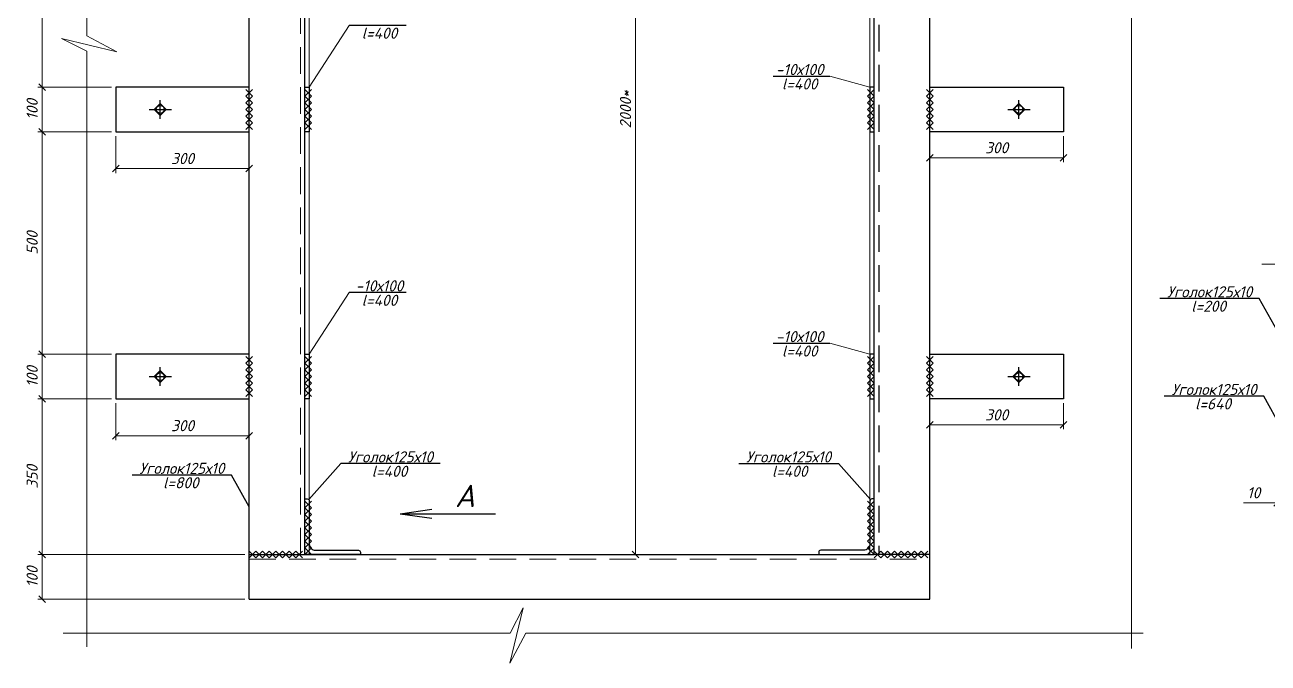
# Model space of a CAD drawing. Header units: millimetres. Extents: x 10124 to 8132345, y -95635 to 1386204.
# Drawn here: x 146957 to 149752, y 19745 to 21178 of the extents above; entities that cross this region are included whole.
import ezdxf

# ---------------------------------------------------------------- set-up
doc = ezdxf.new("R2010")
doc.units = ezdxf.units.MM
doc.linetypes.add('Пунктир 2мм', pattern=[3, 2, -1])
doc.layers.get('DEFPOINTS').update_dxf_attribs({"color": 1})
doc.layers.add('013', color=7, linetype='Continuous', lineweight=13)
doc.layers.add('030', color=7, linetype='Continuous', lineweight=30)
doc.styles.add('10', font='isocpeui.ttf', dxfattribs={"height": 25})
doc.dimstyles.new('10', dxfattribs={"dimtxt": 37.5, "dimasz": 15, "dimexe": 10, "dimexo": 10, "dimgap": 10, "dimtad": 1, "dimtxsty": '10', "dimblk": 'OBLIQUE', "dimcen": 2.5, "dimadec": 0, "dimazin": 0, "dimtfac": 1, "dimtmove": 0, "dimatfit": 3, "dimfxl": 1, "dimlwd": 15, "dimlwe": 15, "dimarcsym": 0})

# ---------------------------------------------------------------- blocks, each defined once
blk = doc.blocks.new('_OBLIQUE')
at = {"color": 0, "linetype": 'ByBlock'}
blk.add_line((-0.5, -0.5), (0.5, 0.5), dxfattribs=at)
blk = doc.blocks.new('*D1381')
at = {"color": 0, "lineweight": 15, "ltscale": 100, "transparency": 16777216}
for p, q in [((147151.3, 21538.5), (146985.8, 21538.5)), ((146995.8, 21038.5), (146995.8, 21538.5)), ((147151.3, 21038.5), (146985.8, 21038.5))]:
    blk.add_line(p, q, dxfattribs=at)
at = {"layer": 'DEFPOINTS', "color": 0, "ltscale": 100, "transparency": 16777216}
for p in [(146995.8, 21538.5), (147161.3, 21538.5), (147161.3, 21038.5)]:
    blk.add_point(p, dxfattribs=at)
at = {"color": 0, "lineweight": 15, "ltscale": 100, "transparency": 16777216, "xscale": 15, "yscale": 15, "zscale": 15}
for p, rotation in [((146995.8, 21538.5), 90), ((146995.8, 21038.5), 270)]:
    blk.add_blockref('_OBLIQUE', p, dxfattribs=dict(at, rotation=rotation))
at = {"color": 0, "ltscale": 100, "transparency": 16777216, "insert": (146973.3, 21288.5), "char_height": 25, "attachment_point": 5, "rotation": 90, "style": '10'}
blk.add_mtext('500', dxfattribs=at)
blk = doc.blocks.new('*D1385')
at = {"color": 0, "lineweight": 15, "ltscale": 100, "transparency": 16777216}
for p, q in [((148218.4, 21988.5), (148339.6, 21988.5)), ((148329.6, 21988.5), (148329.6, 19988.5)), ((148149.6, 19988.5), (148339.6, 19988.5))]:
    blk.add_line(p, q, dxfattribs=at)
at = {"layer": 'DEFPOINTS', "color": 0, "ltscale": 100, "transparency": 16777216}
for p in [(148208.4, 21988.5), (148139.6, 19988.5), (148329.6, 19988.5)]:
    blk.add_point(p, dxfattribs=at)
at = {"color": 0, "lineweight": 15, "ltscale": 100, "transparency": 16777216, "xscale": 15, "yscale": 15, "zscale": 15}
for p, rotation in [((148329.6, 21988.5), 90), ((148329.6, 19988.5), 270)]:
    blk.add_blockref('_OBLIQUE', p, dxfattribs=dict(at, rotation=rotation))
at = {"color": 0, "ltscale": 100, "transparency": 16777216, "insert": (148307.1, 20988.5), "char_height": 25, "attachment_point": 5, "rotation": 90, "style": '10'}
blk.add_mtext('2000*', dxfattribs=at)
blk = doc.blocks.new('*U774')
blk.add_lwpolyline([(-34.5, 90.5), (-29.1, 90.5, -0.414214), (-24.5, 85.9), (-24.5, -10.5, 0.414214), (-10.5, -24.5), (85.9, -24.5, -0.414214), (90.5, -29.1), (90.5, -34.5), (-34.5, -34.5)], format="xyb", close=True)
blk = doc.blocks.new('*U776')
blk.add_lwpolyline([(-34.5, 90.5), (-29.1, 90.5, -0.414214), (-24.5, 85.9), (-24.5, -10.5, 0.414214), (-10.5, -24.5), (85.9, -24.5, -0.414214), (90.5, -29.1), (90.5, -34.5), (-34.5, -34.5)], format="xyb", close=True)
blk = doc.blocks.new('*D1379')
at = {"layer": '013', "color": 0, "lineweight": 15, "ltscale": 100, "transparency": 16777216}
for p, q in [((149771.5, 20200.4), (149771.5, 20095)), ((149781.5, 20200.4), (149781.5, 20095)), ((149771.5, 20105), (149696.4, 20105)), ((149781.5, 20105), (149771.5, 20105)), ((149781.5, 20105), (149796.5, 20105))]:
    blk.add_line(p, q, dxfattribs=at)
at = {"layer": 'DEFPOINTS', "color": 0, "ltscale": 100, "transparency": 16777216}
for p in [(149771.5, 20210.4), (149781.5, 20210.4), (149771.5, 20105)]:
    blk.add_point(p, dxfattribs=at)
at = {"layer": '013', "color": 0, "lineweight": 15, "ltscale": 100, "transparency": 16777216, "xscale": 15, "yscale": 15, "zscale": 15}
blk.add_blockref('_OBLIQUE', (149771.5, 20105), dxfattribs=at)
at = {"layer": '013', "color": 0, "lineweight": 15, "ltscale": 100, "transparency": 16777216, "xscale": 15, "yscale": 15, "zscale": 15, "rotation": 180}
blk.add_blockref('_OBLIQUE', (149781.5, 20105), dxfattribs=at)
at = {"layer": '013', "color": 0, "ltscale": 100, "transparency": 16777216, "insert": (149719, 20127.5), "char_height": 25, "attachment_point": 5, "style": '10'}
blk.add_mtext('10', dxfattribs=at)
blk = doc.blocks.new('*D1373')
at = {"color": 0, "lineweight": 15, "ltscale": 100, "transparency": 16777216}
for p, q in [((147451.3, 19988.5), (146985.8, 19988.5)), ((146995.8, 19988.5), (146995.8, 19888.5)), ((147451.3, 19888.5), (146985.8, 19888.5))]:
    blk.add_line(p, q, dxfattribs=at)
at = {"layer": 'DEFPOINTS', "color": 0, "ltscale": 100, "transparency": 16777216}
for p in [(147461.3, 19988.5), (146995.8, 19888.5), (147461.3, 19888.5)]:
    blk.add_point(p, dxfattribs=at)
at = {"color": 0, "lineweight": 15, "ltscale": 100, "transparency": 16777216, "xscale": 15, "yscale": 15, "zscale": 15}
for p, rotation in [((146995.8, 19988.5), 90), ((146995.8, 19888.5), 270)]:
    blk.add_blockref('_OBLIQUE', p, dxfattribs=dict(at, rotation=rotation))
at = {"color": 0, "ltscale": 100, "transparency": 16777216, "insert": (146973.3, 19938.5), "char_height": 25, "attachment_point": 5, "rotation": 90, "style": '10'}
blk.add_mtext('100', dxfattribs=at)
blk = doc.blocks.new('*D1392')
at = {"color": 0, "lineweight": 15, "ltscale": 100, "transparency": 16777216}
for p, q in [((147151.3, 21038.5), (146985.8, 21038.5)), ((146995.8, 20938.5), (146995.8, 21038.5)), ((147151.3, 20938.5), (146985.8, 20938.5))]:
    blk.add_line(p, q, dxfattribs=at)
at = {"layer": 'DEFPOINTS', "color": 0, "ltscale": 100, "transparency": 16777216}
for p in [(146995.8, 21038.5), (147161.3, 21038.5), (147161.3, 20938.5)]:
    blk.add_point(p, dxfattribs=at)
at = {"color": 0, "lineweight": 15, "ltscale": 100, "transparency": 16777216, "xscale": 15, "yscale": 15, "zscale": 15}
for p, rotation in [((146995.8, 21038.5), 90), ((146995.8, 20938.5), 270)]:
    blk.add_blockref('_OBLIQUE', p, dxfattribs=dict(at, rotation=rotation))
at = {"color": 0, "ltscale": 100, "transparency": 16777216, "insert": (146973.3, 20988.5), "char_height": 25, "attachment_point": 5, "rotation": 90, "style": '10'}
blk.add_mtext('100', dxfattribs=at)
blk = doc.blocks.new('*D1390')
at = {"color": 0, "lineweight": 15, "ltscale": 100, "transparency": 16777216}
for p, q in [((147161.3, 20928.5), (147161.3, 20845.7)), ((147461.3, 20928.5), (147461.3, 20845.7)), ((147161.3, 20855.7), (147461.3, 20855.7))]:
    blk.add_line(p, q, dxfattribs=at)
at = {"layer": 'DEFPOINTS', "color": 0, "ltscale": 100, "transparency": 16777216}
for p in [(147161.3, 20938.5), (147461.3, 20938.5), (147461.3, 20855.7)]:
    blk.add_point(p, dxfattribs=at)
at = {"color": 0, "lineweight": 15, "ltscale": 100, "transparency": 16777216, "xscale": 15, "yscale": 15, "zscale": 15, "rotation": 180}
blk.add_blockref('_OBLIQUE', (147161.3, 20855.7), dxfattribs=at)
at = {"color": 0, "lineweight": 15, "ltscale": 100, "transparency": 16777216, "xscale": 15, "yscale": 15, "zscale": 15}
blk.add_blockref('_OBLIQUE', (147461.3, 20855.7), dxfattribs=at)
at = {"color": 0, "ltscale": 100, "transparency": 16777216, "insert": (147311.3, 20878.2), "char_height": 25, "attachment_point": 5, "style": '10'}
blk.add_mtext('300', dxfattribs=at)
blk = doc.blocks.new('*D1391')
at = {"color": 0, "lineweight": 15, "ltscale": 100, "transparency": 16777216}
for p, q in [((148991.3, 20928.5), (148991.3, 20870)), ((149291.3, 20928.5), (149291.3, 20870)), ((148991.3, 20880), (149291.3, 20880))]:
    blk.add_line(p, q, dxfattribs=at)
at = {"layer": 'DEFPOINTS', "color": 0, "ltscale": 100, "transparency": 16777216}
for p in [(148991.3, 20938.5), (149291.3, 20938.5), (149291.3, 20880)]:
    blk.add_point(p, dxfattribs=at)
at = {"color": 0, "lineweight": 15, "ltscale": 100, "transparency": 16777216, "xscale": 15, "yscale": 15, "zscale": 15, "rotation": 180}
blk.add_blockref('_OBLIQUE', (148991.3, 20880), dxfattribs=at)
at = {"color": 0, "lineweight": 15, "ltscale": 100, "transparency": 16777216, "xscale": 15, "yscale": 15, "zscale": 15}
blk.add_blockref('_OBLIQUE', (149291.3, 20880), dxfattribs=at)
at = {"color": 0, "ltscale": 100, "transparency": 16777216, "insert": (149141.3, 20902.5), "char_height": 25, "attachment_point": 5, "style": '10'}
blk.add_mtext('300', dxfattribs=at)
blk = doc.blocks.new('*D1395')
at = {"color": 0, "lineweight": 15, "ltscale": 100, "transparency": 16777216}
for p, q in [((147151.3, 20438.5), (146985.8, 20438.5)), ((146995.8, 20338.5), (146995.8, 20438.5)), ((147151.3, 20338.5), (146985.8, 20338.5))]:
    blk.add_line(p, q, dxfattribs=at)
at = {"layer": 'DEFPOINTS', "color": 0, "ltscale": 100, "transparency": 16777216}
for p in [(146995.8, 20438.5), (147161.3, 20438.5), (147161.3, 20338.5)]:
    blk.add_point(p, dxfattribs=at)
at = {"color": 0, "lineweight": 15, "ltscale": 100, "transparency": 16777216, "xscale": 15, "yscale": 15, "zscale": 15}
for p, rotation in [((146995.8, 20438.5), 90), ((146995.8, 20338.5), 270)]:
    blk.add_blockref('_OBLIQUE', p, dxfattribs=dict(at, rotation=rotation))
at = {"color": 0, "ltscale": 100, "transparency": 16777216, "insert": (146973.3, 20388.5), "char_height": 25, "attachment_point": 5, "rotation": 90, "style": '10'}
blk.add_mtext('100', dxfattribs=at)
blk = doc.blocks.new('*D1393')
at = {"color": 0, "lineweight": 15, "ltscale": 100, "transparency": 16777216}
for p, q in [((147161.3, 20328.5), (147161.3, 20245.7)), ((147461.3, 20328.5), (147461.3, 20245.7)), ((147161.3, 20255.7), (147461.3, 20255.7))]:
    blk.add_line(p, q, dxfattribs=at)
at = {"layer": 'DEFPOINTS', "color": 0, "ltscale": 100, "transparency": 16777216}
for p in [(147161.3, 20338.5), (147461.3, 20338.5), (147461.3, 20255.7)]:
    blk.add_point(p, dxfattribs=at)
at = {"color": 0, "lineweight": 15, "ltscale": 100, "transparency": 16777216, "xscale": 15, "yscale": 15, "zscale": 15, "rotation": 180}
blk.add_blockref('_OBLIQUE', (147161.3, 20255.7), dxfattribs=at)
at = {"color": 0, "lineweight": 15, "ltscale": 100, "transparency": 16777216, "xscale": 15, "yscale": 15, "zscale": 15}
blk.add_blockref('_OBLIQUE', (147461.3, 20255.7), dxfattribs=at)
at = {"color": 0, "ltscale": 100, "transparency": 16777216, "insert": (147311.3, 20278.2), "char_height": 25, "attachment_point": 5, "style": '10'}
blk.add_mtext('300', dxfattribs=at)
blk = doc.blocks.new('*D1394')
at = {"color": 0, "lineweight": 15, "ltscale": 100, "transparency": 16777216}
for p, q in [((148991.3, 20328.5), (148991.3, 20270)), ((149291.3, 20328.5), (149291.3, 20270)), ((148991.3, 20280), (149291.3, 20280))]:
    blk.add_line(p, q, dxfattribs=at)
at = {"layer": 'DEFPOINTS', "color": 0, "ltscale": 100, "transparency": 16777216}
for p in [(148991.3, 20338.5), (149291.3, 20338.5), (149291.3, 20280)]:
    blk.add_point(p, dxfattribs=at)
at = {"color": 0, "lineweight": 15, "ltscale": 100, "transparency": 16777216, "xscale": 15, "yscale": 15, "zscale": 15, "rotation": 180}
blk.add_blockref('_OBLIQUE', (148991.3, 20280), dxfattribs=at)
at = {"color": 0, "lineweight": 15, "ltscale": 100, "transparency": 16777216, "xscale": 15, "yscale": 15, "zscale": 15}
blk.add_blockref('_OBLIQUE', (149291.3, 20280), dxfattribs=at)
at = {"color": 0, "ltscale": 100, "transparency": 16777216, "insert": (149141.3, 20302.5), "char_height": 25, "attachment_point": 5, "style": '10'}
blk.add_mtext('300', dxfattribs=at)
blk = doc.blocks.new('*D1396')
at = {"color": 0, "lineweight": 15, "ltscale": 100, "transparency": 16777216}
for p, q in [((147151.3, 20938.5), (146985.8, 20938.5)), ((146995.8, 20938.5), (146995.8, 20438.5)), ((147151.3, 20438.5), (146985.8, 20438.5))]:
    blk.add_line(p, q, dxfattribs=at)
at = {"layer": 'DEFPOINTS', "color": 0, "ltscale": 100, "transparency": 16777216}
for p in [(147161.3, 20938.5), (146995.8, 20438.5), (147161.3, 20438.5)]:
    blk.add_point(p, dxfattribs=at)
at = {"color": 0, "lineweight": 15, "ltscale": 100, "transparency": 16777216, "xscale": 15, "yscale": 15, "zscale": 15}
for p, rotation in [((146995.8, 20938.5), 90), ((146995.8, 20438.5), 270)]:
    blk.add_blockref('_OBLIQUE', p, dxfattribs=dict(at, rotation=rotation))
at = {"color": 0, "ltscale": 100, "transparency": 16777216, "insert": (146973.3, 20688.5), "char_height": 25, "attachment_point": 5, "rotation": 90, "style": '10'}
blk.add_mtext('500', dxfattribs=at)
blk = doc.blocks.new('*D1397')
at = {"color": 0, "lineweight": 15, "ltscale": 100, "transparency": 16777216}
for p, q in [((147151.3, 20338.5), (146985.8, 20338.5)), ((146995.8, 20338.5), (146995.8, 19988.5)), ((147451.3, 19988.5), (146985.8, 19988.5))]:
    blk.add_line(p, q, dxfattribs=at)
at = {"layer": 'DEFPOINTS', "color": 0, "ltscale": 100, "transparency": 16777216}
for p in [(147161.3, 20338.5), (146995.8, 19988.5), (147461.3, 19988.5)]:
    blk.add_point(p, dxfattribs=at)
at = {"color": 0, "lineweight": 15, "ltscale": 100, "transparency": 16777216, "xscale": 15, "yscale": 15, "zscale": 15}
for p, rotation in [((146995.8, 20338.5), 90), ((146995.8, 19988.5), 270)]:
    blk.add_blockref('_OBLIQUE', p, dxfattribs=dict(at, rotation=rotation))
at = {"color": 0, "ltscale": 100, "transparency": 16777216, "insert": (146973.3, 20163.5), "char_height": 25, "attachment_point": 5, "rotation": 90, "style": '10'}
blk.add_mtext('350', dxfattribs=at)

msp = doc.modelspace()

# ---------------------------------------------------------------- linework, layer by layer
at = {"linetype": 'Пунктир 2мм', "ltscale": 30}
msp.add_line((148876.301, 21988.486), (148876.301, 19988.486), dxfattribs=at)
at = {"ltscale": 100}
for p, q in [((147813.935, 21177.153), (147686.044, 21177.153)), ((148638.668, 21063.176), (148766.559, 21063.176)), ((147468.801, 21018.486), (147453.801, 21033.486)), ((147453.801, 21018.486), (147468.801, 21033.486)), ((147468.801, 21003.486), (147453.801, 21018.486)), ((147453.801, 21003.486), (147468.801, 21018.486)), ((147601.301, 21018.486), (147586.301, 21033.486)), ((147586.301, 21018.486), (147601.301, 21033.486)), ((147601.301, 21003.486), (147586.301, 21018.486)), ((147586.301, 21003.486), (147601.301, 21018.486)), ((148866.301, 21018.486), (148851.301, 21033.486)), ((148851.301, 21018.486), (148866.301, 21033.486)), ((148866.301, 21003.486), (148851.301, 21018.486)), ((148851.301, 21003.486), (148866.301, 21018.486)), ((148998.801, 21018.486), (148983.801, 21033.486)), ((148983.801, 21018.486), (148998.801, 21033.486)), ((148998.801, 21003.486), (148983.801, 21018.486)), ((148983.801, 21003.486), (148998.801, 21018.486)), ((147236.244, 20988.486), (147286.359, 20988.486)), ((147261.301, 20967.621), (147261.301, 21009.35)), ((147468.801, 20988.486), (147453.801, 21003.486)), ((147453.801, 20988.486), (147468.801, 21003.486)), ((147468.801, 20973.486), (147453.801, 20988.486)), ((147453.801, 20973.486), (147468.801, 20988.486)), ((147601.301, 20988.486), (147586.301, 21003.486)), ((147586.301, 20988.486), (147601.301, 21003.486)), ((147601.301, 20973.486), (147586.301, 20988.486)), ((147586.301, 20973.486), (147601.301, 20988.486)), ((148866.301, 20988.486), (148851.301, 21003.486)), ((148851.301, 20988.486), (148866.301, 21003.486)), ((148866.301, 20973.486), (148851.301, 20988.486)), ((148851.301, 20973.486), (148866.301, 20988.486)), ((148998.801, 20988.486), (148983.801, 21003.486)), ((148983.801, 20988.486), (148998.801, 21003.486)), ((148998.801, 20973.486), (148983.801, 20988.486)), ((148983.801, 20973.486), (148998.801, 20988.486)), ((149166.244, 20988.486), (149216.359, 20988.486)), ((149191.301, 20967.621), (149191.301, 21009.35)), ((147468.801, 20958.486), (147453.801, 20973.486)), ((147453.801, 20958.486), (147468.801, 20973.486)), ((147601.301, 20958.486), (147586.301, 20973.486)), ((147586.301, 20958.486), (147601.301, 20973.486)), ((148866.301, 20958.486), (148851.301, 20973.486)), ((148851.301, 20958.486), (148866.301, 20973.486)), ((148998.801, 20958.486), (148983.801, 20973.486)), ((148983.801, 20958.486), (148998.801, 20973.486)), ((147468.801, 20943.486), (147453.801, 20958.486)), ((147453.801, 20943.486), (147468.801, 20958.486)), ((147601.301, 20943.486), (147586.301, 20958.486)), ((147586.301, 20943.486), (147601.301, 20958.486)), ((148866.301, 20943.486), (148851.301, 20958.486)), ((148851.301, 20943.486), (148866.301, 20958.486)), ((148998.801, 20943.486), (148983.801, 20958.486)), ((148983.801, 20943.486), (148998.801, 20958.486)), ((147813.935, 20577.153), (147686.044, 20577.153)), ((149731.742, 20563.829), (149508.001, 20563.829)), ((149771.544, 20492.165), (149731.742, 20563.829)), ((148638.668, 20463.176), (148766.559, 20463.176)), ((147468.801, 20418.486), (147453.801, 20433.486)), ((147453.801, 20418.486), (147468.801, 20433.486)), ((147601.301, 20418.486), (147586.301, 20433.486)), ((147586.301, 20418.486), (147601.301, 20433.486)), ((148866.301, 20418.486), (148851.301, 20433.486)), ((148851.301, 20418.486), (148866.301, 20433.486)), ((148998.801, 20418.486), (148983.801, 20433.486)), ((148983.801, 20418.486), (148998.801, 20433.486)), ((147261.301, 20367.621), (147261.301, 20409.35)), ((147468.801, 20403.486), (147453.801, 20418.486)), ((147453.801, 20403.486), (147468.801, 20418.486)), ((147468.801, 20388.486), (147453.801, 20403.486)), ((147453.801, 20388.486), (147468.801, 20403.486)), ((147601.301, 20403.486), (147586.301, 20418.486)), ((147586.301, 20403.486), (147601.301, 20418.486)), ((147601.301, 20388.486), (147586.301, 20403.486)), ((147586.301, 20388.486), (147601.301, 20403.486)), ((148866.301, 20403.486), (148851.301, 20418.486)), ((148851.301, 20403.486), (148866.301, 20418.486)), ((148866.301, 20388.486), (148851.301, 20403.486)), ((148851.301, 20388.486), (148866.301, 20403.486)), ((148998.801, 20403.486), (148983.801, 20418.486)), ((148983.801, 20403.486), (148998.801, 20418.486)), ((148998.801, 20388.486), (148983.801, 20403.486)), ((148983.801, 20388.486), (148998.801, 20403.486)), ((149191.301, 20367.621), (149191.301, 20409.35)), ((147236.244, 20388.486), (147286.359, 20388.486)), ((147468.801, 20373.486), (147453.801, 20388.486)), ((147453.801, 20373.486), (147468.801, 20388.486)), ((147468.801, 20358.486), (147453.801, 20373.486)), ((147453.801, 20358.486), (147468.801, 20373.486)), ((147601.301, 20373.486), (147586.301, 20388.486)), ((147586.301, 20373.486), (147601.301, 20388.486)), ((147601.301, 20358.486), (147586.301, 20373.486)), ((147586.301, 20358.486), (147601.301, 20373.486)), ((148866.301, 20373.486), (148851.301, 20388.486)), ((148851.301, 20373.486), (148866.301, 20388.486)), ((148866.301, 20358.486), (148851.301, 20373.486)), ((148851.301, 20358.486), (148866.301, 20373.486)), ((148998.801, 20373.486), (148983.801, 20388.486)), ((148983.801, 20373.486), (148998.801, 20388.486)), ((148998.801, 20358.486), (148983.801, 20373.486)), ((148983.801, 20358.486), (148998.801, 20373.486)), ((149166.244, 20388.486), (149216.359, 20388.486)), ((147468.801, 20343.486), (147453.801, 20358.486)), ((147453.801, 20343.486), (147468.801, 20358.486)), ((147601.301, 20343.486), (147586.301, 20358.486)), ((147586.301, 20343.486), (147601.301, 20358.486)), ((148866.301, 20343.486), (148851.301, 20358.486)), ((148851.301, 20343.486), (148866.301, 20358.486)), ((148998.801, 20343.486), (148983.801, 20358.486)), ((148983.801, 20343.486), (148998.801, 20358.486)), ((149741.742, 20344.563), (149518.001, 20344.563)), ((149781.544, 20272.899), (149741.742, 20344.563)), ((147890.497, 20193.049), (147666.756, 20193.049)), ((148562.106, 20193.049), (148785.847, 20193.049)), ((147421.499, 20167.279), (147197.758, 20167.279)), ((147461.301, 20095.615), (147421.499, 20167.279)), ((147601.301, 20093.486), (147586.301, 20108.486)), ((147586.301, 20093.486), (147601.301, 20108.486)), ((147601.301, 20078.486), (147586.301, 20093.486)), ((147586.301, 20078.486), (147601.301, 20093.486)), ((148866.301, 20093.486), (148851.301, 20108.486)), ((148851.301, 20093.486), (148866.301, 20108.486)), ((148866.301, 20078.486), (148851.301, 20093.486)), ((148851.301, 20078.486), (148866.301, 20093.486)), ((147601.301, 20063.486), (147586.301, 20078.486)), ((147586.301, 20063.486), (147601.301, 20078.486)), ((147800.652, 20080.499), (147871.879, 20090.802)), ((147800.652, 20080.499), (148014.772, 20080.499)), ((147800.652, 20080.499), (147871.879, 20070.196)), ((148866.301, 20063.486), (148851.301, 20078.486)), ((148851.301, 20063.486), (148866.301, 20078.486)), ((147601.301, 20048.486), (147586.301, 20063.486)), ((147586.301, 20048.486), (147601.301, 20063.486)), ((147601.301, 20033.486), (147586.301, 20048.486)), ((147586.301, 20033.486), (147601.301, 20048.486)), ((148866.301, 20048.486), (148851.301, 20063.486)), ((148851.301, 20048.486), (148866.301, 20063.486)), ((148866.301, 20033.486), (148851.301, 20048.486)), ((148851.301, 20033.486), (148866.301, 20048.486)), ((147601.301, 20018.486), (147586.301, 20033.486)), ((147586.301, 20018.486), (147601.301, 20033.486)), ((147601.301, 20003.486), (147586.301, 20018.486)), ((147586.301, 20003.486), (147601.301, 20018.486)), ((148866.301, 20018.486), (148851.301, 20033.486)), ((148851.301, 20018.486), (148866.301, 20033.486)), ((148866.301, 20003.486), (148851.301, 20018.486)), ((148851.301, 20003.486), (148866.301, 20018.486)), ((147476.301, 19980.986), (147461.301, 19995.986)), ((147461.301, 19980.986), (147476.301, 19995.986)), ((147491.301, 19980.986), (147476.301, 19995.986)), ((147476.301, 19980.986), (147491.301, 19995.986)), ((147506.301, 19980.986), (147491.301, 19995.986)), ((147491.301, 19980.986), (147506.301, 19995.986)), ((147521.301, 19980.986), (147506.301, 19995.986)), ((147506.301, 19980.986), (147521.301, 19995.986)), ((147536.301, 19980.986), (147521.301, 19995.986)), ((147521.301, 19980.986), (147536.301, 19995.986)), ((147551.301, 19980.986), (147536.301, 19995.986)), ((147536.301, 19980.986), (147551.301, 19995.986)), ((147566.301, 19980.986), (147551.301, 19995.986)), ((147551.301, 19980.986), (147566.301, 19995.986)), ((147581.301, 19980.986), (147566.301, 19995.986)), ((147566.301, 19980.986), (147581.301, 19995.986)), ((147601.301, 19988.486), (147586.301, 20003.486)), ((147586.301, 19988.486), (147601.301, 20003.486)), ((148866.301, 19988.486), (148851.301, 20003.486)), ((148851.301, 19988.486), (148866.301, 20003.486)), ((148881.301, 19980.986), (148866.301, 19995.986)), ((148866.301, 19980.986), (148881.301, 19995.986)), ((148896.301, 19980.986), (148881.301, 19995.986)), ((148881.301, 19980.986), (148896.301, 19995.986)), ((148911.301, 19980.986), (148896.301, 19995.986)), ((148896.301, 19980.986), (148911.301, 19995.986)), ((148926.301, 19980.986), (148911.301, 19995.986)), ((148911.301, 19980.986), (148926.301, 19995.986)), ((148941.301, 19980.986), (148926.301, 19995.986)), ((148926.301, 19980.986), (148941.301, 19995.986)), ((148956.301, 19980.986), (148941.301, 19995.986)), ((148941.301, 19980.986), (148956.301, 19995.986)), ((148971.301, 19980.986), (148956.301, 19995.986)), ((148956.301, 19980.986), (148971.301, 19995.986)), ((148986.301, 19980.986), (148971.301, 19995.986)), ((148971.301, 19980.986), (148986.301, 19995.986))]:
    msp.add_line(p, q, dxfattribs=at)
at = {"layer": '013', "ltscale": 100}
for p, q in [((147596.301, 21038.486), (147686.044, 21177.153)), ((148856.301, 21038.486), (148766.559, 21063.176)), ((147596.301, 20438.486), (147686.044, 20577.153)), ((148856.301, 20438.486), (148766.559, 20463.176)), ((147594.954, 20112.138), (147666.756, 20193.049)), ((148857.649, 20112.138), (148785.847, 20193.049))]:
    msp.add_line(p, q, dxfattribs=at)
at = {"layer": '013', "linetype": 'Пунктир 2мм', "ltscale": 30}
msp.add_line((147461.301, 19978.486), (148991.301, 19978.486), dxfattribs=at)
at = {"layer": '013', "ltscale": 100}
for points in [[(147096.35, 19781.45), (147096.35, 21119.105), (147039.059, 21148.141), (147163.59, 21118.229), (147096.35, 21154.126), (147096.35, 22488.486)], [(149444.459, 19777.517), (149444.459, 21421.005), (149387.168, 21450.041), (149511.699, 21420.129), (149444.459, 21456.026), (149444.459, 22488.486)], [(149737.188, 20641.032), (150068.941, 20641.032), (150097.977, 20698.324), (150068.065, 20573.792), (150103.962, 20641.032), (150451.747, 20641.032)], [(147043.095, 19812.073), (148047.699, 19812.073), (148076.735, 19869.364), (148046.823, 19744.832), (148082.72, 19812.073), (149470.666, 19812.073)]]:
    msp.add_lwpolyline(points, dxfattribs=at)
at = {"layer": '013', "linetype": 'Пунктир 2мм', "ltscale": 30}
msp.add_lwpolyline([(147576.301, 19988.486), (147576.301, 21988.486)], dxfattribs=at)
at = {"layer": '013', "ltscale": 100}
msp.add_lwpolyline([(147596.301, 21988.486), (148856.301, 21988.486), (148856.301, 19988.486), (147596.301, 19988.486)], close=True, dxfattribs=at)
at = {"layer": '030', "ltscale": 100}
for p, q in [((147461.301, 19988.486), (147586.301, 19988.486)), ((147461.301, 19988.486), (148791.301, 19988.486)), ((147461.301, 19888.486), (147461.301, 19988.486)), ((148991.301, 19988.486), (148866.301, 19988.486)), ((148991.301, 19888.486), (148991.301, 19988.486)), ((147461.301, 19888.486), (148991.301, 19888.486))]:
    msp.add_line(p, q, dxfattribs=at)
for points in [[(147461.301, 19988.486), (147461.301, 21988.486), (147586.301, 21988.486)], [(147586.301, 19988.486), (147586.301, 21988.486)], [(148866.301, 19988.486), (148866.301, 21988.486)], [(148991.301, 19988.486), (148991.301, 21988.486)], [(147461.301, 21038.486), (147161.301, 21038.486), (147161.301, 20938.486), (147461.301, 20938.486), (147461.301, 21038.486)], [(147596.301, 21038.486), (147596.301, 20938.486), (147586.301, 20938.486), (147586.301, 21038.486), (147596.301, 21038.486)], [(148856.301, 21038.486), (148856.301, 20938.486), (148866.301, 20938.486), (148866.301, 21038.486), (148856.301, 21038.486)], [(148991.301, 21038.486), (149291.301, 21038.486), (149291.301, 20938.486), (148991.301, 20938.486), (148991.301, 21038.486)], [(147247.801, 20988.486), (147261.301, 21001.986), (147274.801, 20988.486), (147261.301, 20974.986), (147247.801, 20988.486)], [(149177.801, 20988.486), (149191.301, 21001.986), (149204.801, 20988.486), (149191.301, 20974.986), (149177.801, 20988.486)], [(147461.301, 20438.486), (147161.301, 20438.486), (147161.301, 20338.486), (147461.301, 20338.486), (147461.301, 20438.486)], [(147596.301, 20438.486), (147596.301, 20338.486), (147586.301, 20338.486), (147586.301, 20438.486), (147596.301, 20438.486)], [(148856.301, 20438.486), (148856.301, 20338.486), (148866.301, 20338.486), (148866.301, 20438.486), (148856.301, 20438.486)], [(148991.301, 20438.486), (149291.301, 20438.486), (149291.301, 20338.486), (148991.301, 20338.486), (148991.301, 20438.486)], [(147247.801, 20388.486), (147261.301, 20401.986), (147274.801, 20388.486), (147261.301, 20374.986), (147247.801, 20388.486)], [(149177.801, 20388.486), (149191.301, 20401.986), (149204.801, 20388.486), (149191.301, 20374.986), (149177.801, 20388.486)]]:
    msp.add_lwpolyline(points, dxfattribs=at)
for centre in [(147261.301, 20988.486), (149191.301, 20988.486), (147261.301, 20388.486), (149191.301, 20388.486)]:
    msp.add_circle(centre, 9, dxfattribs=at)

# ---------------------------------------------------------------- block references
at = {"layer": '030'}
msp.add_blockref('*U774', (147620.801, 20022.986), dxfattribs=at)
at = {"layer": '030', "xscale": -1}
msp.add_blockref('*U776', (148831.801, 20022.986), dxfattribs=at)

# ---------------------------------------------------------------- texts
at = {"ltscale": 100, "char_height": 25, "attachment_point": 5, "style": '10'}
for s, insert in [('l=400', (147754.036, 21159.815)), ('-10х100', (148698.567, 21078.213)), ('l=400', (148698.567, 21045.839)), ('-10х100', (147754.036, 20592.19)), ('l=400', (147754.036, 20559.815)), ('Уголок125х10', (149620.191, 20578.866)), ('l=200', (149617.784, 20546.491)), ('-10х100', (148698.567, 20478.213)), ('l=400', (148698.567, 20445.839)), ('Уголок125х10', (149630.191, 20359.6)), ('l=640', (149627.784, 20327.225)), ('Уголок125х10', (147778.946, 20208.085)), ('Уголок125х10', (148673.656, 20208.085)), ('Уголок125х10', (147309.948, 20182.316)), ('l=400', (147776.539, 20175.711)), ('l=400', (148676.063, 20175.711)), ('l=800', (147307.541, 20149.941))]:
    msp.add_mtext(s, dxfattribs=dict(at, insert=insert))
at = {"color": 0, "lineweight": 9, "insert": (147899.397, 20120.349), "char_height": 50, "width": 295.72287, "attachment_point": 5, "style": '10'}
msp.add_mtext('\\pxi1.23419; А', dxfattribs=at)

# ---------------------------------------------------------------- dimensions: what is measured, and where the dimension line sits
at = {"ltscale": 100}
dim = msp.add_linear_dim(base=(148329.552, 19988.486), p1=(148208.36, 21988.486), p2=(148139.565, 19988.486), angle=90, text='<>*', dimstyle='10', dxfattribs=at)
dim.commit()
dim.dimension.update_dxf_attribs({"geometry": '*D1385', "text_midpoint": (148307.052, 20988.486)})
for base, p1, p2, picture, middle in [((146995.797, 21538.486), (147161.301, 21038.486), (147161.301, 21538.486), '*D1381', (146973.297, 21288.486)), ((146995.797, 21038.486), (147161.301, 20938.486), (147161.301, 21038.486), '*D1392', (146973.297, 20988.486)), ((146995.797, 20438.486), (147161.301, 20938.486), (147161.301, 20438.486), '*D1396', (146973.297, 20688.486)), ((146995.797, 20438.486), (147161.301, 20338.486), (147161.301, 20438.486), '*D1395', (146973.297, 20388.486)), ((146995.797, 19988.486), (147161.301, 20338.486), (147461.301, 19988.486), '*D1397', (146973.297, 20163.486)), ((146995.797, 19888.486), (147461.301, 19988.486), (147461.301, 19888.486), '*D1373', (146973.297, 19938.486))]:
    dim = msp.add_linear_dim(base=base, p1=p1, p2=p2, angle=90, dimstyle='10', override={"dimtmove": 1}, dxfattribs=at)
    dim.commit()
    dim.dimension.update_dxf_attribs({"geometry": picture, "text_midpoint": middle})
for base, p1, p2, picture, middle in [((147461.301, 20855.693), (147161.301, 20938.486), (147461.301, 20938.486), '*D1390', (147311.301, 20878.193)), ((149291.301, 20879.954), (148991.301, 20938.486), (149291.301, 20938.486), '*D1391', (149141.301, 20902.454)), ((147461.301, 20255.693), (147161.301, 20338.486), (147461.301, 20338.486), '*D1393', (147311.301, 20278.193)), ((149291.301, 20279.954), (148991.301, 20338.486), (149291.301, 20338.486), '*D1394', (149141.301, 20302.454))]:
    dim = msp.add_linear_dim(base=base, p1=p1, p2=p2, dimstyle='10', dxfattribs=at)
    dim.commit()
    dim.dimension.update_dxf_attribs({"geometry": picture, "text_midpoint": middle})
at = {"layer": '013', "ltscale": 100}
dim = msp.add_linear_dim(base=(149771.544, 20105.049), p1=(149781.544, 20210.399), p2=(149771.544, 20210.399), dimstyle='10', dxfattribs=at)
dim.commit()
dim.dimension.update_dxf_attribs({"geometry": '*D1379', "text_midpoint": (149718.959, 20127.549)})

doc.saveas('drawing.dxf')
